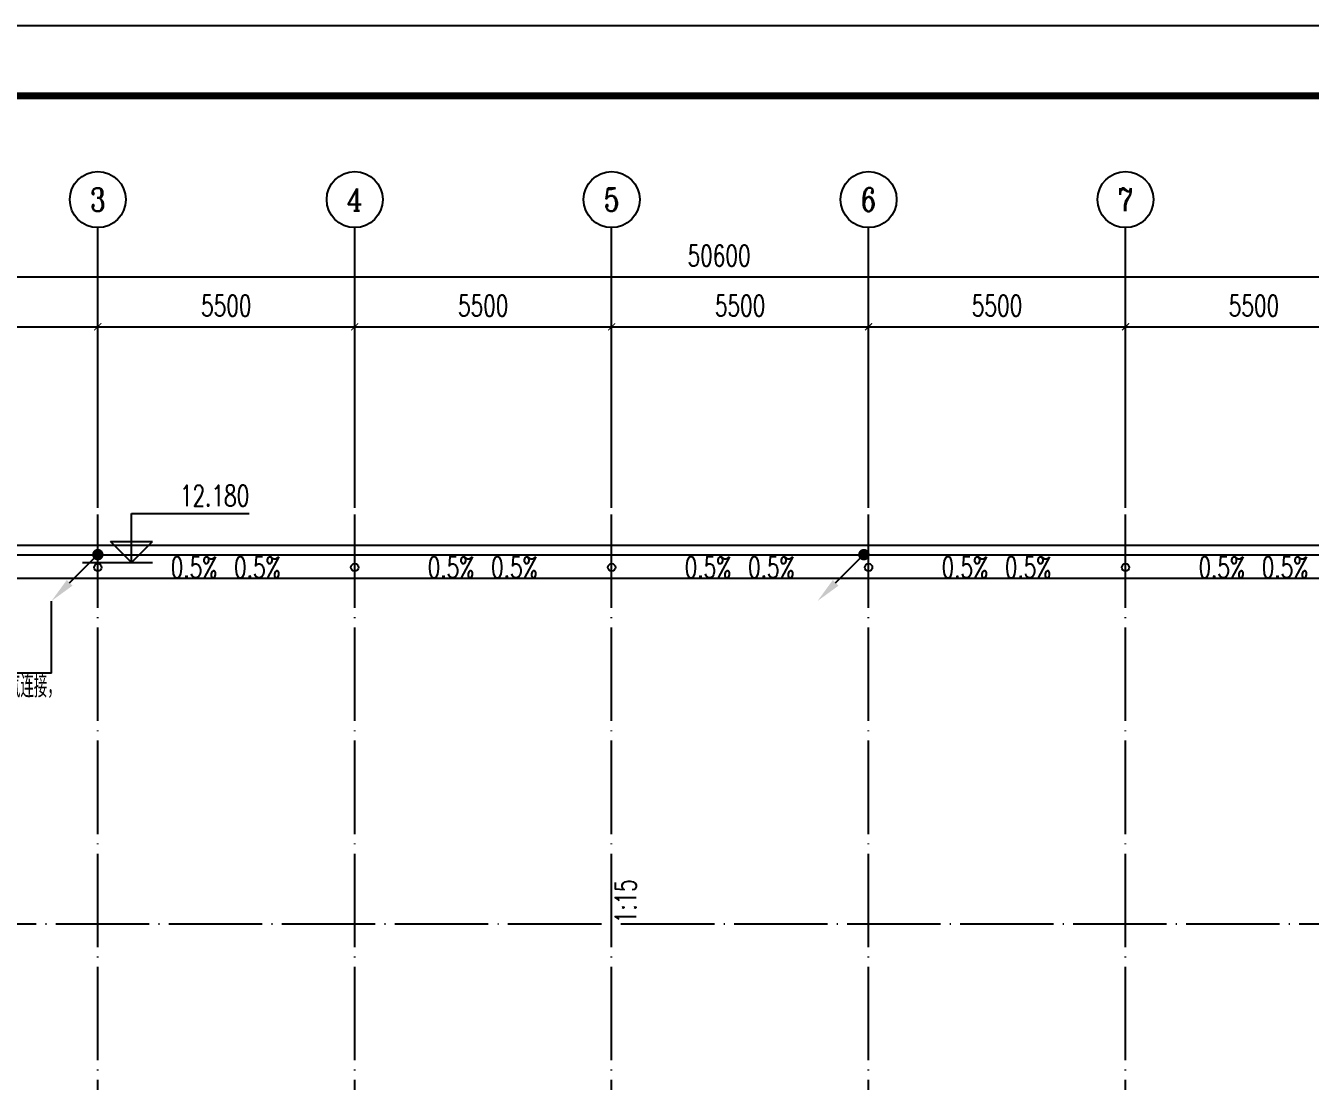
# Model space of a CAD drawing. Extents: x 1162612 to 1711260, y -157368 to 197905.
# Drawn here: x 1636585 to 1664085, y -116963 to -94368 of the extents above; entities that cross this region are included whole.
import ezdxf
from ezdxf.enums import TextEntityAlignment as Align

# ---------------------------------------------------------------- set-up
doc = ezdxf.new("R2010")
doc.units = 0
doc.header["$LTSCALE"] = 1000
doc.header["$MEASUREMENT"] = 0
doc.linetypes.add('DOTE', pattern=[2.42, 2, -0.2, 0.02, -0.2])
doc.layers.get('0').update_dxf_attribs({"linetype": 'CONTINUOUS'})
doc.layers.get('DEFPOINTS').update_dxf_attribs({"linetype": 'CONTINUOUS'})
for name, color, linetype in [('AXIS', 3, 'CONTINUOUS'), ('AXIS_TEXT', 7, 'CONTINUOUS'), ('DIM_ELEV', 3, 'CONTINUOUS'), ('DIM_SYMB', 3, 'CONTINUOUS'), ('DOTE', 1, 'DOTE'), ('DQ', 3, 'CONTINUOUS'), ('LWIRE', 4, 'CONTINUOUS'), ('PUB_TEXT', 7, 'CONTINUOUS'), ('PUB_TITLE', 4, 'CONTINUOUS'), ('WIRE-照明', 1, 'CONTINUOUS')]:
    doc.layers.add(name, color=color, linetype=linetype)
doc.styles.add('_TCH_AXIS', font='COMPLEX', dxfattribs={"bigfont": 'GBCBIG'})
doc.styles.add('_TCH_DIM', font='SIMPLEX', dxfattribs={"bigfont": 'GBCBIG'})
doc.styles.add('COMPLEX', font='COMPLEX')
doc.styles.add('DIM_FONT', font='SIMPLEX', dxfattribs={"width": 0.7, "bigfont": 'GBCBIG'})
doc.styles.get("Standard").update_dxf_attribs({"font": 'gbenor.shx', "bigfont": 'gbcbig.shx'})
doc.styles.add('STY53', font='COMPLEX', dxfattribs={"width": 0.6, "bigfont": 'HZTXT'})
doc.dimstyles.new('DIMN150', dxfattribs={"dimscale": 1.5, "dimtxt": 300, "dimasz": 100, "dimexe": 250, "dimexo": 300, "dimgap": 150, "dimtad": 1, "dimdec": 0, "dimzin": 0, "dimtxsty": 'DIM_FONT', "dimblk": 'ARCHTICK', "dimcen": 0.09, "dimclrt": 7, "dimazin": 3, "dimtfac": 1, "dimtdec": 0, "dimtix": 1, "dimtmove": 0, "dimatfit": 3, "dimtolj": 1, "dimtzin": 0})

# ---------------------------------------------------------------- blocks, each defined once
blk = doc.blocks.new('_AXISO')
blk.add_circle((0, 0), 0.5)
at = {"layer": 'AXIS_TEXT', "style": 'COMPLEX', "width": 1.041667}
blk.add_attdef('A', text='', height=0.56, dxfattribs=at).set_placement((-0.25, -0.28), (0.25, -0.28), align=Align.FIT)
blk = doc.blocks.new('_ARCHTICK')
at = {"color": 0, "linetype": 'BYBLOCK', "const_width": 0.15}
blk.add_lwpolyline([(-0.5, -0.5), (0.5, 0.5)], dxfattribs=at)
blk = doc.blocks.new('*D107')
at = {"layer": 'AXIS', "color": 0}
for p, q in [((1621175, -107294), (1621175, -102419)), ((1671775, -107294), (1671775, -102419)), ((1621175, -102794), (1671775, -102794))]:
    blk.add_line(p, q, dxfattribs=at)
at = {"layer": 'DEFPOINTS', "color": 0}
for p in [(1671775, -102794), (1621175, -107744), (1671775, -107744)]:
    blk.add_point(p, dxfattribs=at)
at = {"layer": 'AXIS', "color": 0, "xscale": 150, "yscale": 150, "zscale": 150, "rotation": 180}
blk.add_blockref('_ARCHTICK', (1621175, -102794), dxfattribs=at)
at = {"layer": 'AXIS', "color": 0, "xscale": 150, "yscale": 150, "zscale": 150}
blk.add_blockref('_ARCHTICK', (1671775, -102794), dxfattribs=at)
at = {"layer": 'AXIS', "color": 7, "insert": (1646475, -102344), "char_height": 450, "attachment_point": 5, "style": 'DIM_FONT'}
blk.add_mtext('\\A1;50600', dxfattribs=at)
blk = doc.blocks.new('*D109')
at = {"layer": 'AXIS', "color": 0}
for p, q in [((1627175, -107294), (1627175, -103491)), ((1633175, -107294), (1633175, -103491)), ((1627175, -103866), (1633175, -103866))]:
    blk.add_line(p, q, dxfattribs=at)
at = {"layer": 'DEFPOINTS', "color": 0}
for p in [(1633175, -103866), (1627175, -107744), (1633175, -107744)]:
    blk.add_point(p, dxfattribs=at)
at = {"layer": 'AXIS', "color": 0, "xscale": 150, "yscale": 150, "zscale": 150, "rotation": 180}
blk.add_blockref('_ARCHTICK', (1627175, -103866), dxfattribs=at)
at = {"layer": 'AXIS', "color": 0, "xscale": 150, "yscale": 150, "zscale": 150}
blk.add_blockref('_ARCHTICK', (1633175, -103866), dxfattribs=at)
at = {"layer": 'AXIS', "color": 7, "insert": (1630175, -103416), "char_height": 450, "attachment_point": 5, "style": 'DIM_FONT'}
blk.add_mtext('\\A1;6000', dxfattribs=at)
blk = doc.blocks.new('*D110')
at = {"layer": 'AXIS', "color": 0}
for p, q in [((1633175, -107294), (1633175, -103491)), ((1638675, -107294), (1638675, -103491)), ((1633175, -103866), (1638675, -103866))]:
    blk.add_line(p, q, dxfattribs=at)
at = {"layer": 'DEFPOINTS', "color": 0}
for p in [(1638675, -103866), (1633175, -107744), (1638675, -107744)]:
    blk.add_point(p, dxfattribs=at)
at = {"layer": 'AXIS', "color": 0, "xscale": 150, "yscale": 150, "zscale": 150, "rotation": 180}
blk.add_blockref('_ARCHTICK', (1633175, -103866), dxfattribs=at)
at = {"layer": 'AXIS', "color": 0, "xscale": 150, "yscale": 150, "zscale": 150}
blk.add_blockref('_ARCHTICK', (1638675, -103866), dxfattribs=at)
at = {"layer": 'AXIS', "color": 7, "insert": (1635925, -103416), "char_height": 450, "attachment_point": 5, "style": 'DIM_FONT'}
blk.add_mtext('\\A1;5500', dxfattribs=at)
blk = doc.blocks.new('*D111')
at = {"layer": 'AXIS', "color": 0}
for p, q in [((1638675, -107294), (1638675, -103491)), ((1644175, -107294), (1644175, -103491)), ((1638675, -103866), (1644175, -103866))]:
    blk.add_line(p, q, dxfattribs=at)
at = {"layer": 'DEFPOINTS', "color": 0}
for p in [(1644175, -103866), (1638675, -107744), (1644175, -107744)]:
    blk.add_point(p, dxfattribs=at)
at = {"layer": 'AXIS', "color": 0, "xscale": 150, "yscale": 150, "zscale": 150, "rotation": 180}
blk.add_blockref('_ARCHTICK', (1638675, -103866), dxfattribs=at)
at = {"layer": 'AXIS', "color": 0, "xscale": 150, "yscale": 150, "zscale": 150}
blk.add_blockref('_ARCHTICK', (1644175, -103866), dxfattribs=at)
at = {"layer": 'AXIS', "color": 7, "insert": (1641425, -103416), "char_height": 450, "attachment_point": 5, "style": 'DIM_FONT'}
blk.add_mtext('\\A1;5500', dxfattribs=at)
blk = doc.blocks.new('*D112')
at = {"layer": 'AXIS', "color": 0}
for p, q in [((1644175, -107294), (1644175, -103491)), ((1649675, -107294), (1649675, -103491)), ((1644175, -103866), (1649675, -103866))]:
    blk.add_line(p, q, dxfattribs=at)
at = {"layer": 'DEFPOINTS', "color": 0}
for p in [(1649675, -103866), (1644175, -107744), (1649675, -107744)]:
    blk.add_point(p, dxfattribs=at)
at = {"layer": 'AXIS', "color": 0, "xscale": 150, "yscale": 150, "zscale": 150, "rotation": 180}
blk.add_blockref('_ARCHTICK', (1644175, -103866), dxfattribs=at)
at = {"layer": 'AXIS', "color": 0, "xscale": 150, "yscale": 150, "zscale": 150}
blk.add_blockref('_ARCHTICK', (1649675, -103866), dxfattribs=at)
at = {"layer": 'AXIS', "color": 7, "insert": (1646925, -103416), "char_height": 450, "attachment_point": 5, "style": 'DIM_FONT'}
blk.add_mtext('\\A1;5500', dxfattribs=at)
blk = doc.blocks.new('*D113')
at = {"layer": 'AXIS', "color": 0}
for p, q in [((1649675, -107294), (1649675, -103491)), ((1655175, -107294), (1655175, -103491)), ((1649675, -103866), (1655175, -103866))]:
    blk.add_line(p, q, dxfattribs=at)
at = {"layer": 'DEFPOINTS', "color": 0}
for p in [(1655175, -103866), (1649675, -107744), (1655175, -107744)]:
    blk.add_point(p, dxfattribs=at)
at = {"layer": 'AXIS', "color": 0, "xscale": 150, "yscale": 150, "zscale": 150, "rotation": 180}
blk.add_blockref('_ARCHTICK', (1649675, -103866), dxfattribs=at)
at = {"layer": 'AXIS', "color": 0, "xscale": 150, "yscale": 150, "zscale": 150}
blk.add_blockref('_ARCHTICK', (1655175, -103866), dxfattribs=at)
at = {"layer": 'AXIS', "color": 7, "insert": (1652425, -103416), "char_height": 450, "attachment_point": 5, "style": 'DIM_FONT'}
blk.add_mtext('\\A1;5500', dxfattribs=at)
blk = doc.blocks.new('*D114')
at = {"layer": 'AXIS', "color": 0}
for p, q in [((1655175, -107294), (1655175, -103491)), ((1660675, -107294), (1660675, -103491)), ((1655175, -103866), (1660675, -103866))]:
    blk.add_line(p, q, dxfattribs=at)
at = {"layer": 'DEFPOINTS', "color": 0}
for p in [(1660675, -103866), (1655175, -107744), (1660675, -107744)]:
    blk.add_point(p, dxfattribs=at)
at = {"layer": 'AXIS', "color": 0, "xscale": 150, "yscale": 150, "zscale": 150, "rotation": 180}
blk.add_blockref('_ARCHTICK', (1655175, -103866), dxfattribs=at)
at = {"layer": 'AXIS', "color": 0, "xscale": 150, "yscale": 150, "zscale": 150}
blk.add_blockref('_ARCHTICK', (1660675, -103866), dxfattribs=at)
at = {"layer": 'AXIS', "color": 7, "insert": (1657925, -103416), "char_height": 450, "attachment_point": 5, "style": 'DIM_FONT'}
blk.add_mtext('\\A1;5500', dxfattribs=at)
blk = doc.blocks.new('$TELECSYS$00000080')
for p, q in [((-0.7, -0.7), (0, 0)), ((0.104, 0.104), (0.104, 0.104)), ((-0.104, -0.104), (-0.104, -0.104))]:
    blk.add_line(p, q)
at = {"const_width": 0.142}
blk.add_lwpolyline([(0.071, 0, 1), (-0.071, 0, 1)], format="xyb", close=True, dxfattribs=at)
blk.add_solid([(-0.63, -0.77), (-0.77, -0.63), (-1.15, -1.15)])
at = {"width": 0.8, "flags": 9}
blk.add_attdef('A', (0, 0), '', height=0.00002, rotation=180, dxfattribs=at)
blk = doc.blocks.new('EE222')
at = {"color": 8}
for p, q in [((1621175.4, -108743.7), (1671775.4, -108743.7)), ((1621175.4, -109243.7), (1671775.4, -109243.7))]:
    blk.add_line(p, q, dxfattribs=at)
blk.add_lwpolyline([(1620975.4, -108543.7), (1671975.4, -108543.7), (1671975.4, -140543.7), (1632975.4, -140543.7), (1632975.4, -124743.7), (1620975.4, -124743.7)], close=True, dxfattribs=at)
for centre in [(1633175.4, -109015.4), (1638675.4, -109015.4), (1644175.4, -109015.4), (1649675.4, -109015.4), (1655175.4, -109015.4)]:
    blk.add_circle(centre, 80, dxfattribs=at)
at = {"layer": 'AXIS', "color": 8}
for p, q in [((1633175.4, -107743.7), (1633175.4, -101743.7)), ((1638675.4, -107743.7), (1638675.4, -101743.7)), ((1644175.4, -107743.7), (1644175.4, -101743.7)), ((1649675.4, -107743.7), (1649675.4, -101743.7)), ((1655175.4, -107743.7), (1655175.4, -101743.7))]:
    blk.add_line(p, q, dxfattribs=at)
at = {"layer": 'DIM_ELEV', "color": 8}
for p, q in [((1633898.9, -108912.2), (1633898.9, -107862.2)), ((1633898.9, -107862.2), (1636417.4, -107862.2)), ((1633898.9, -108912.2), (1633448.9, -108462.2)), ((1633448.9, -108462.2), (1634348.9, -108462.2)), ((1633898.9, -108912.2), (1634348.9, -108462.2)), ((1632848.9, -108912.2), (1634348.9, -108912.2))]:
    blk.add_line(p, q, dxfattribs=at)
at = {"layer": 'DIM_SYMB', "color": 8}
for points in [[(1631770.6, -109012.9, 0, 0, 0), (1632418.4, -109012.9, 120, 0, 0), (1632868.4, -109012.9, 0, 0, 0)], [(1634580.2, -109012.9, 0, 0, 0), (1633932.4, -109012.9, 120, 0, 0), (1633482.4, -109012.9, 0, 0, 0)], [(1637270.6, -109012.9, 0, 0, 0), (1637918.4, -109012.9, 120, 0, 0), (1638368.4, -109012.9, 0, 0, 0)], [(1640080.2, -109012.9, 0, 0, 0), (1639432.4, -109012.9, 120, 0, 0), (1638982.4, -109012.9, 0, 0, 0)], [(1642770.6, -109012.9, 0, 0, 0), (1643418.4, -109012.9, 120, 0, 0), (1643868.4, -109012.9, 0, 0, 0)], [(1645580.2, -109012.9, 0, 0, 0), (1644932.4, -109012.9, 120, 0, 0), (1644482.4, -109012.9, 0, 0, 0)], [(1648270.6, -109012.9, 0, 0, 0), (1648918.4, -109012.9, 120, 0, 0), (1649368.4, -109012.9, 0, 0, 0)], [(1651080.2, -109012.9, 0, 0, 0), (1650432.4, -109012.9, 120, 0, 0), (1649982.4, -109012.9, 0, 0, 0)], [(1653770.6, -109012.9, 0, 0, 0), (1654418.4, -109012.9, 120, 0, 0), (1654868.4, -109012.9, 0, 0, 0)], [(1656580.2, -109012.9, 0, 0, 0), (1655932.4, -109012.9, 120, 0, 0), (1655482.4, -109012.9, 0, 0, 0)], [(1644854.7, -118867.8, 0, 0, 0), (1644854.7, -113939.8, 120, 0, 0), (1644854.7, -113489.8, 0, 0, 0)]]:
    blk.add_lwpolyline(points, format="xyseb", dxfattribs=at)
at = {"layer": 'DOTE', "color": 8}
for p, q in [((1633175.4, -141343.7), (1633175.4, -107743.7)), ((1638675.4, -141343.7), (1638675.4, -107743.7)), ((1644175.4, -141343.7), (1644175.4, -107743.7)), ((1649675.4, -141343.7), (1649675.4, -107743.7)), ((1655175.4, -141343.7), (1655175.4, -107743.7)), ((1620175.4, -108743.7), (1672775.4, -108743.7)), ((1620175.4, -108743.7), (1672775.4, -108743.7)), ((1620175.4, -116643.7), (1672775.4, -116643.7))]:
    blk.add_line(p, q, dxfattribs=at)
at = {"layer": 'AXIS', "color": 8}
ref = blk.add_blockref('_AXISO', (1633175.4, -101143.7), dxfattribs=dict(at, xscale=1200, yscale=1200, zscale=1200))
ref.add_attrib('A', '3', dxfattribs={"layer": 'AXIS_TEXT', "color": 8, "height": 493.2, "style": '_TCH_AXIS'}).set_placement((1633011, -101390.3), (1633339.8, -101390.3), align=Align.FIT)
ref = blk.add_blockref('_AXISO', (1638675.4, -101143.7), dxfattribs=dict(at, xscale=1200, yscale=1200, zscale=1200))
ref.add_attrib('A', '4', dxfattribs={"layer": 'AXIS_TEXT', "color": 8, "height": 480.7, "style": '_TCH_AXIS', "width": 0.9375}).set_placement((1638503.7, -101384), (1638847.1, -101384), align=Align.FIT)
ref = blk.add_blockref('_AXISO', (1644175.4, -101143.7), dxfattribs=dict(at, xscale=1200, yscale=1200, zscale=1200))
ref.add_attrib('A', '5', dxfattribs={"layer": 'AXIS_TEXT', "color": 8, "height": 493.2, "style": '_TCH_AXIS'}).set_placement((1644011, -101390.3), (1644339.8, -101390.3), align=Align.FIT)
ref = blk.add_blockref('_AXISO', (1649675.4, -101143.7), dxfattribs=dict(at, xscale=1200, yscale=1200, zscale=1200))
ref.add_attrib('A', '6', dxfattribs={"layer": 'AXIS_TEXT', "color": 8, "height": 506.1, "style": '_TCH_AXIS', "width": 0.928571}).set_placement((1649518.7, -101396.7), (1649832, -101396.7), align=Align.FIT)
ref = blk.add_blockref('_AXISO', (1655175.4, -101143.7), dxfattribs=dict(at, xscale=1200, yscale=1200, zscale=1200))
ref.add_attrib('A', '7', dxfattribs={"layer": 'AXIS_TEXT', "color": 8, "height": 493.2, "style": '_TCH_AXIS'}).set_placement((1655011, -101390.3), (1655339.8, -101390.3), align=Align.FIT)
at = {"layer": 'PUB_TEXT', "color": 7, "style": '_TCH_DIM', "width": 0.705882}
blk.add_text('12.180', height=446.25, dxfattribs=at).set_placement((1634932.4, -107704.7))
at = {"layer": 'PUB_TEXT', "color": 8, "style": '_TCH_DIM', "width": 0.705882}
for p in [(1634737.7, -109236.1), (1636093.1, -109236.1), (1640237.7, -109236.1), (1641593.1, -109236.1), (1645737.7, -109236.1), (1647093.1, -109236.1), (1651237.7, -109236.1), (1652593.1, -109236.1), (1656737.7, -109236.1), (1658093.1, -109236.1)]:
    blk.add_text('0.5%%%', height=446.25, dxfattribs=at).set_placement(p)
blk.add_text('1:15', height=446.25, rotation=90, dxfattribs=at).set_placement((1644697.2, -116636.3))
at = {"layer": 'AXIS', "color": 8}
for p1, p2, distance, picture, middle in [((1621175.4, -107743.7), (1671775.4, -107743.7), 4950, '*D107', (1646475.4, -102343.7)), ((1627175.4, -107743.7), (1633175.4, -107743.7), 3877.2, '*D109', (1630175.4, -103416.4)), ((1633175.4, -107743.7), (1638675.4, -107743.7), 3877.2, '*D110', (1635925.4, -103416.4)), ((1638675.4, -107743.7), (1644175.4, -107743.7), 3877.2, '*D111', (1641425.4, -103416.4)), ((1644175.4, -107743.7), (1649675.4, -107743.7), 3877.2, '*D112', (1646925.4, -103416.4)), ((1649675.4, -107743.7), (1655175.4, -107743.7), 3877.2, '*D113', (1652425.4, -103416.4)), ((1655175.4, -107743.7), (1660675.4, -107743.7), 3877.2, '*D114', (1657925.4, -103416.4))]:
    dim = blk.add_aligned_dim(p1=p1, p2=p2, distance=distance, dimstyle='DIMN150', dxfattribs=at)
    dim.commit()
    dim.dimension.update_dxf_attribs({"geometry": picture, "text_midpoint": middle})

msp = doc.modelspace()

# ---------------------------------------------------------------- linework, layer by layer
at = {"layer": 'DQ'}
for q in [(1637135, -106684), (1631678, -108227)]:
    msp.add_line((1637135, -108227), q, dxfattribs=at)
at = {"layer": 'PUB_TITLE'}
msp.add_lwpolyline([(1604543, -157368), (1693643, -157368), (1693643, -94368), (1604543, -94368)], close=True, dxfattribs=at)
at = {"layer": 'PUB_TITLE', "const_width": 150}
msp.add_lwpolyline([(1608293, -155868), (1692143, -155868), (1692143, -95868), (1608293, -95868)], close=True, dxfattribs=at)

# ---------------------------------------------------------------- block references
msp.add_blockref('EE222', (4953, 3053))
at = {"layer": 'LWIRE', "xscale": 864, "yscale": 864, "zscale": 864}
for p in [(1638129, -105690), (1654528, -105690)]:
    msp.add_blockref('$TELECSYS$00000080', p, dxfattribs=at)

# ---------------------------------------------------------------- texts
at = {"layer": 'WIRE-照明', "color": 3, "linetype": 'CONTINUOUS', "style": 'STY53', "width": 0.6}
msp.add_text('钢柱底部与基础接地装置作可靠电气连接，', height=479, dxfattribs=at).set_placement((1631874, -108748))

doc.saveas('drawing.dxf')
